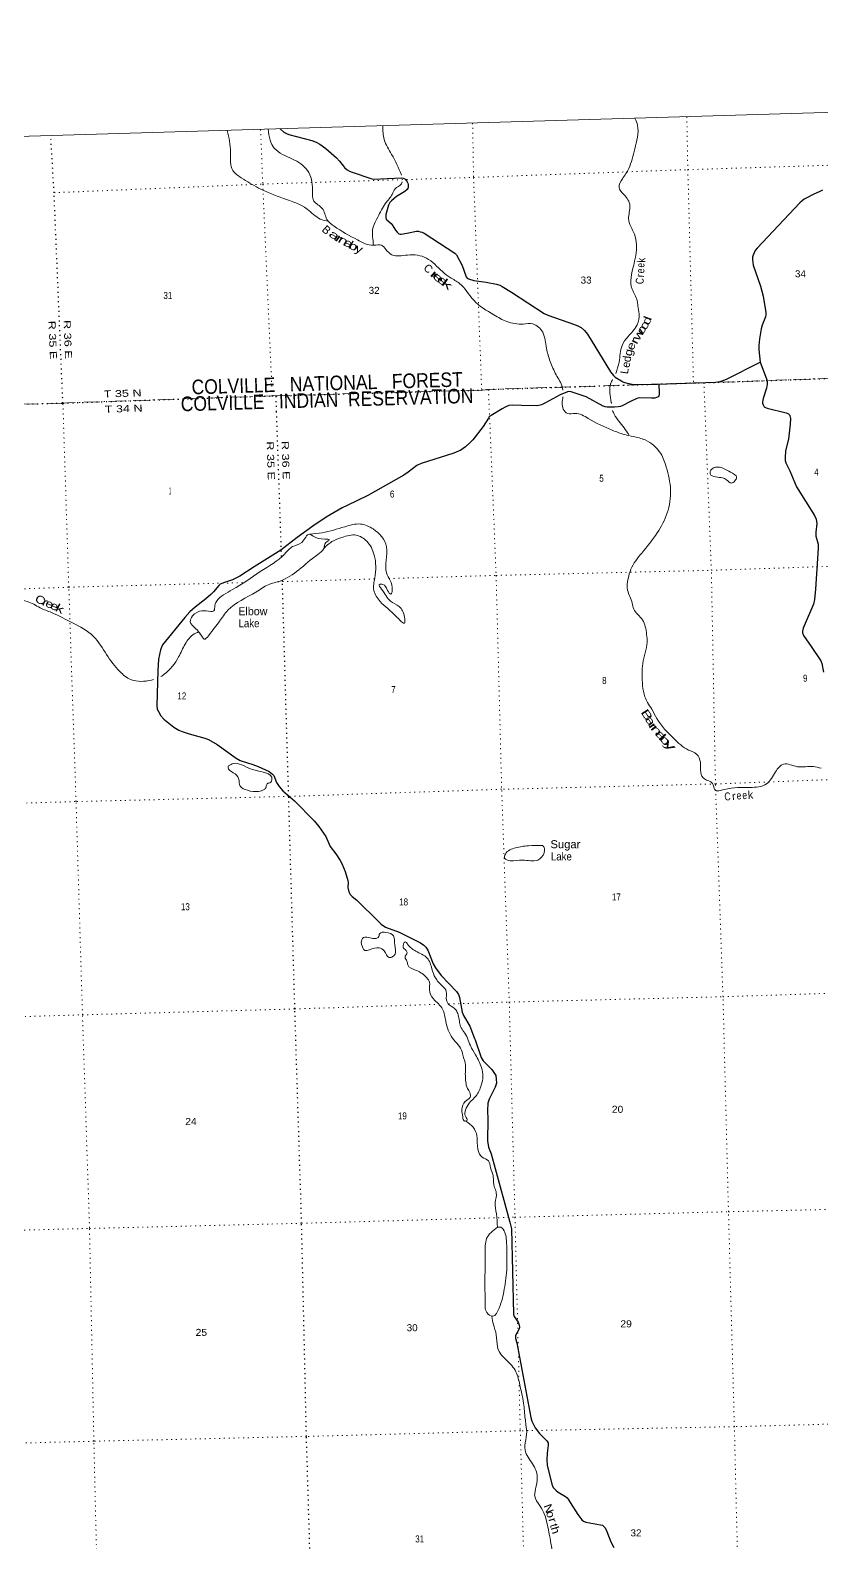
# Model space of a CAD drawing. Header units: feet. Extents: x 489137 to 739700, y 189004 to 379547.
# Drawn here: x 648435 to 668231, y 341753 to 379547 of the extents above; entities that cross this region are included whole.
import ezdxf
from ezdxf.enums import TextEntityAlignment as Align

# ---------------------------------------------------------------- set-up
doc = ezdxf.new("R2010")
doc.units = ezdxf.units.FT
doc.header["$LTSCALE"] = 80
doc.linetypes.add('DOT_DASHED', pattern=[7.7, 5, -1.2, 0.3, -1.2])
doc.linetypes.add('DOTTED', pattern=[1.5, 0.3, -1.2])
for name, color, linetype, lineweight in [('29', 7, 'Continuous', 25), ('39', 7, 'Continuous', 13), ('4', 7, 'Continuous', 13), ('44', 7, 'DOT_DASHED', 13), ('6', 7, 'DOTTED', 25), ('7', 7, 'DOTTED', 13)]:
    doc.layers.add(name, color=color, linetype=linetype, lineweight=lineweight)
doc.layers.add('41', color=7, linetype='Continuous')

msp = doc.modelspace()

# ---------------------------------------------------------------- linework, layer by layer
at = {"layer": '29'}
for points in [[(654688.98, 377083.57), (654774.99, 377004.57), (654843.73, 376965.49), (654902.15, 376938.89), (655480.54, 376795.23), (655586.01, 376752.85), (655677.44, 376700.82), (655828.78, 376595.15), (656097.9, 376358.07), (656168.66, 376279.05), (656269.16, 376147.7), (656294.8, 376120), (656363.51, 376063.56), (656421.97, 376025.59), (656486.57, 375999.93), (656950.11, 375843.95), (657019.38, 375829.75), (657716.18, 375857.3), (657762.91, 375848.75), (657800.27, 375836.78), (657822.83, 375816.25), (657865.69, 375758.96), (657882.31, 375728), (657888.46, 375691.06), (657884.4, 375616.86), (657876.16, 375590.49), (657857.7, 375565.86), (657804.4, 375520.45), (657597.23, 375389.84), (657533.63, 375344.21), (657472.1, 375288.79), (657431.08, 375241.59), (657392.09, 375172.73), (657332.43, 374942.35), (657327.5, 374867.03), (657335.71, 374830.09), (657354.87, 374806.48), (657462.87, 374715.15), (657487.35, 374683.85), (657572.11, 374548.9), (657608.5, 374501.7), (657653.62, 374460.66), (657683.21, 374453.46), (657715.15, 374450.39), (657851.09, 374477.5), (658094.41, 374523.22), (658141.77, 374524.28), (658190.99, 374514.02), (658234.06, 374499.65), (658285.84, 374473.86), (659050.38, 373980.4), (659095.61, 373936.16), (659234.75, 373670.87), (659337.53, 373389.31), (659362.14, 373352.37), (659393.42, 373331.99), (659526.22, 373294.9), (659839.86, 373250.37), (660098.46, 373198.43), (660176.4, 373177.91), (660236.96, 373148.29), (660469.03, 373004.19), (661284.63, 372470.79), (661380.36, 372424.68), (662043.97, 372194.51), (662147.44, 372153.77), (662210.52, 372117.79), (662295.12, 372042.94), (662369.25, 371950.09), (662948.28, 371010.81), (663019.14, 370916.17), (663060.16, 370879.23), (663201.98, 370791.21), (663255.46, 370763.8), (663326.79, 370739.67), (663526.49, 370697.92), (663593.55, 370694.28), (664121.54, 370707.58)], [(668248.74, 375550.98), (668186.32, 375515.34), (668016.58, 375444.9), (667839.85, 375351.98), (667794.43, 375326.24), (667737, 375285.2), (667682.4, 375233.78), (666610.97, 374105.07), (666562.92, 374045.13), (666512.06, 373927.94), (666500.22, 373875.2), (666496.11, 373809.52), (666515.57, 373680.41), (666701.31, 373149.49), (666765.24, 372900.78), (666834.54, 372493.93), (666834.54, 372432.35), (666825.39, 372388.09), (666740.19, 372181.96), (666712.71, 372086.74), (666675.98, 371839.32), (666658.15, 371668.86), (666658.44, 371568.65), (666669.68, 371414.12), (666691.23, 371254.03)], [(664121.54, 370707.58), (665570.22, 370751.1), (665633.05, 370758.36), (665688.63, 370770.45), (665802.39, 370811.51), (665868.02, 370836.13), (666691.23, 371254.03)], [(666691.23, 371254.03), (666851.65, 370834.68), (666861.22, 370776.07), (666861.22, 370706.28), (666844.47, 370600.74), (666767.96, 370343.39), (666748.41, 370260.91), (666748.41, 370226.02), (666761.22, 370186), (666781.22, 370152.13), (666793.53, 370137.77), (666822.25, 370117.24), (666863.82, 370100.22), (667339.96, 369985.77), (667381.16, 369970.5), (667397.57, 369960.24), (667420.13, 369937.66), (667429.85, 369913.49), (667444.74, 369847.36), (667439.7, 369702.5), (667396.92, 369325.92), (667327.84, 369038.71), (667311.42, 368868.36), (667315.52, 368798.57), (667333.89, 368736.93), (667429.78, 368536.05), (667599.11, 368141.29), (668049.1, 367423.47), (668088.78, 367327.01), (668106.76, 367222.8), (668084.68, 367006.28), (668084.68, 366908.32), (668138.01, 366703.07), (668137.57, 366606.02), (668074.82, 365580.05), (668051.87, 365319.75), (668021.92, 365205), (667787.53, 364666.32), (667768.82, 364609.61), (667752.41, 364535.73), (667752.41, 364486.47), (667774.7, 364424.06), (667966.78, 364145.15), (668205.7, 363786.6), (668229.96, 363722.6), (668270.02, 363511.03)], [(664152.34, 370709.17), (664163.06, 370471.32), (664162.47, 370429.78), (664156.91, 370413.85), (664135.37, 370388.2), (664101.53, 370366.65), (664055.34, 370354.24), (663968.83, 370354.18), (663668.75, 370362.54), (663626.7, 370356.15), (663588.76, 370339.97), (663445.48, 370273.08), (663235.37, 370162.47), (663197.01, 370149.09), (663139.58, 370134.72), (663047.88, 370127.43), (662918.06, 370126.52), (662864.73, 370132.67), (662811.87, 370140.45), (662766.28, 370157.3), (662341.68, 370386.08), (661963.62, 370511.21), (661893.54, 370519.56), (661827.91, 370499.04), (661687.39, 370437.75), (661318.51, 370237.07), (661220.79, 370191.17), (661151.05, 370170.65), (661088.64, 370161.78), (660720.14, 370168.54), (660486.51, 370178.86), (660402.29, 370167.63), (660310.11, 370129.6), (660234.94, 370089.24), (659959.38, 369918.2), (659916.31, 369883.31), (659895.67, 369857.74), (659758.88, 369641.85), (659506.61, 369313.77), (659436.36, 369242.95), (659319.48, 369141.81), (659202.53, 369058.23), (659029.21, 368981.1), (658211.86, 368719.59), (658100.25, 368667.38), (657887.8, 368502.03), (657775.41, 368428.51), (656879.46, 367925.04), (656358.06, 367672.85), (656236.22, 367610.71), (655838.78, 367379.36), (655500.91, 367157.12), (655113.7, 366875.03), (654704.19, 366553.62), (654037.64, 366135.49)], [(654045.86, 366140.65), (654037.64, 366135.49), (653674.89, 365907.77), (653493.43, 365811.75), (653268.78, 365735.36), (653182.64, 365702.53), (653147.74, 365674.59), (653020.56, 365511.51), (652948.81, 365443.92), (652829.41, 365339.37), (652557.27, 365135.21), (652427.84, 365017.02), (652303.82, 364875.54), (651746.89, 364191.94), (651691.79, 364065.28), (651644.17, 363835.48), (651623.37, 363548.53), (651601.95, 362671.52), (651613.57, 362584.89), (651639.01, 362524.25), (651699.72, 362412.49), (651776.87, 362329.38), (652027.89, 362129.26), (652149.73, 362057), (652230.95, 362020.48), (652413.67, 361962.74), (652801.14, 361860.39), (652894.77, 361828.38), (653107.83, 361703.52), (653584.65, 361359.6), (653687.91, 361301.97), (654002.61, 361198.02), (654138.44, 361146.15), (654407.13, 361020.95), (654494.51, 360961.47), (654530.19, 360922.44), (654590.87, 360750.55), (654657.36, 360651.52), (654753.39, 360544.76), (655045.01, 360288.68), (655534.78, 359796.28), (655656.24, 359647.88), (655824.93, 359399.17), (655939.23, 359148.81), (656080.36, 358970.21), (656183.36, 358804.34), (656228.48, 358726.35), (656310.16, 358529.97), (656375.34, 358297.44), (656384.36, 358250.19), (656379.49, 358122.43), (656400.77, 358020.32), (656439.66, 357954.1), (656488.96, 357899.22), (656603.83, 357808.91), (657149.41, 357271.18), (657215.04, 357209.61), (657322.88, 357135.92), (657662.61, 357013.01), (658196.26, 356744.2), (658279.55, 356682.13), (658328.77, 356636.98), (658379.73, 356563.57), (658513.37, 356218.28), (658571.67, 356115.5), (658715.09, 355930.96), (659091.94, 355529.89), (659143.05, 355448.63), (659169.62, 355374.47), (659233.3, 355013.51), (659269.12, 354924.05), (659426.32, 354659.61), (659549.27, 354353.28), (659559.52, 354323.23)], [(659559.52, 354323.23), (659711.2, 353878.52), (659766.35, 353797.65), (659977.71, 353580.08), (660049.62, 353478.3), (660078.34, 353424.94), (660089.63, 353337.66), (660094.75, 353240.22), (660062.97, 353133.01), (659910.15, 352837.94), (659882.14, 352739.84), (659868.78, 352551.92), (659878.64, 352340.94), (659869.12, 351795.32), (659895.32, 351638.91), (659963.33, 351474.98), (660038.61, 351198.62), (660429.66, 349761.11), (660471.48, 349597.95), (660523.41, 347462.65), (660539.82, 347409.29), (660634.17, 347265.62), (660664.28, 347192.52), (660670.06, 347143.51), (660662.89, 347101.43), (660573.81, 346932.49), (660567.51, 346891.06), (660572.64, 346859.24), (660602.7, 346744.56), (660951.05, 344883.78), (660983.64, 344791.04), (661061.81, 344625.18), (661169.01, 344483.63), (661358.7, 344299.27), (661385.88, 344251.64), (661392.06, 344188.07), (661365.12, 343989.44), (661352.73, 343823.73), (661365.37, 343689.27), (661490.49, 343182.32), (661524.28, 343122.97)], [(661524.28, 343122.97), (661588.94, 343055.07), (661639.95, 343015.66), (661821.96, 342909.47), (661861.73, 342876.52), (661886.34, 342843.68), (661939.69, 342757.96), (662130.71, 342458.87), (662226.82, 342326.47), (662271.94, 342293.63), (662332.63, 342271.05), (662698.02, 342201.71), (662744.72, 342189.98), (662773.43, 342171.5), (662812.4, 342128.4), (662858.84, 342032.09), (662953.26, 341776.77), (663026.74, 341634.8)]]:
    msp.add_lwpolyline(points, dxfattribs=at)
at = {"layer": '39'}
for points in [[(663558.22, 377347.52), (663622.36, 377167.7), (663552.71, 376581.12), (663403.18, 376093.04), (663244.2, 375833.13), (663160.22, 375624.18), (663283.24, 375440.13), (663433.35, 375167.99), (663397.66, 374839.29), (663543.4, 374453.79), (663528.25, 373680.93), (663487.41, 373077.09), (663615.88, 372788.07), (663630.17, 372659.14), (663666.79, 372464.2), (663611.32, 372185.4), (663384.86, 371890.96), (663236.72, 371669.82), (663161.4, 371256.94), (663079.17, 370971.8)], [(653363.37, 377044.43), (653447.38, 376492.37), (653500.43, 376041.19), (653710.05, 375861.96), (654146.16, 375605.16), (654768.02, 375344.26), (655359.78, 375078.34), (655688.67, 374830.19), (655899.46, 374771.57)], [(654388.16, 377074.62), (654434, 376801.33), (654539.35, 376602.55), (654990.09, 376330.05), (655372.77, 376041.18), (655495.27, 375563.94), (655528.74, 375279.94), (655738.49, 375096.67), (655856.42, 374821.47), (656035.55, 374649.35), (656615.64, 374308.24), (657023.54, 374173.85), (657217.16, 374176.08), (657329.55, 374070.54), (657479.21, 373935.88), (657872.82, 373930.43), (658343.38, 373854.69), (658743.76, 373517.87), (658936.27, 373368.42), (659169.03, 373222.3), (659525.82, 372799.15), (660032, 372435.43), (660356.24, 372268), (660763.79, 372206.39), (661003.83, 372208.1), (661252.73, 371999.82), (661346.52, 371598.48), (661439.83, 371273.96), (661587.95, 370939.08), (661739.24, 370630.59), (661756.34, 370554.58)], [(657250.11, 377159.14), (657288.48, 376814.94), (657474.06, 376444.88), (657724, 375928.06)], [(657738.28, 375762.23), (657717.92, 375710.74), (657558.55, 375586.29), (657484.49, 375444.38), (657322.74, 375226.1), (657127.66, 374878.82), (657010.74, 374628.37), (656996.47, 374385.28), (657023.1, 374176.8)], [(662996.87, 370816.75), (662954.81, 370724.55), (662966.32, 370247.76), (662970.1, 370220.3)], [(661757.88, 370388.35), (661767.3, 370079.52), (661869.68, 369971.63), (662063.3, 369973.86), (662392.33, 369845.01), (662986.9, 369554.92), (663297.14, 369445.67), (663516.72, 369394.15), (663812.06, 369308.69), (664204.51, 368967.57), (664342.62, 368630.35), (664448.06, 368057.52), (664365.86, 367484.69), (664113.81, 366985.2), (663726.65, 366483.36), (663457.33, 366080.37), (663388.31, 365845.62), (663375.69, 365552.04), (663490.97, 365234.29), (663530.17, 365083.92), (663744.64, 364817.91), (663849.47, 364449.28), (663863.93, 364253.62), (663816.05, 363989.22), (663752.13, 363722.29), (663740.73, 363453.01), (663805.4, 362893.01), (663872.75, 362745.58), (663981.07, 362579.25), (664103.6, 362348.68), (664533.57, 361847.02), (664895.96, 361561.54), (665105.29, 361453.07), (665194.38, 361257.81), (665204.89, 360997.33), (665294.81, 360838.49), (665498.16, 360727.81), (665557.85, 360567.99), (665789.63, 360575.5), (666439.71, 360624.86), (666846.42, 360712.85), (667076.51, 361019.54), (667274.15, 361207.91), (667623.24, 361144.41), (668020.49, 361151.21), (668212.98, 361105.28)], [(662998.19, 370046.01), (663040.5, 369952.94), (663285.69, 369611.1), (663402.01, 369447.05)], [(645402.25, 369219.86), (645512.21, 368879.7), (645566.1, 368588.27), (645817.25, 368311.32), (646155.54, 367651.01), (646354.92, 367414.84), (646767.51, 367260.39), (647122.65, 366764.4), (647441.55, 366141.88), (647734.17, 365583.21), (648105.65, 365328.35), (648361.64, 365273.96), (648683.54, 365116.57), (648965.89, 364996.32), (649490.74, 364740.36), (650018.3, 364401.6), (650343.83, 363947.11), (650676.5, 363521.15), (650949.27, 363323.76), (651468.23, 363310.24), (651514.45, 363322.51)], [(665747.41, 368366.5), (665575.17, 368389.23), (665439.71, 368459.65), (665480.24, 368578.23), (665674.35, 368626.98), (665946.56, 368508.42), (666100.19, 368375.9), (666056.66, 368287.55), (665971.78, 368230.21), (665845.93, 368315.1), (665747.41, 368366.5)], [(655423.4, 366952.59), (655738.52, 366990.91), (656300.59, 367140.54), (656693.85, 367207.87), (657014.62, 367084.82), (657343.99, 366636.52), (657344.91, 365989.54), (657488.13, 365557.45), (657455.08, 365457.31), (657373.31, 365551.71), (657249.39, 365701.36), (657162.73, 365698.55), (657218.89, 365585.12), (657446.57, 365285.17), (657662.94, 365146.6), (657794.58, 364883.98), (657795.48, 364732.37), (657615.26, 364876.15), (657184.56, 365276.69), (657028.27, 365552.67), (657052.52, 365860.78), (657037.85, 366434.52), (656849.03, 366780.21), (656589.94, 366929.53), (656234.65, 366873.54), (655979.83, 366768.23), (655774.26, 366596.45)], [(652680.76, 364469.57), (652577.27, 364592.63), (652438.39, 364768.08), (652494.24, 364911.42), (652728.12, 365040.31), (652954.57, 365025.4), (653024.79, 365037.78), (653050.61, 365174.09), (653091.72, 365274.49), (653495.74, 365568.62), (654189.14, 366021.74), (654799.96, 366464.21), (654993.28, 366643.12), (655225.25, 366749.5), (655423.4, 366952.59), (655510.16, 366903.62), (655802.96, 366834.25), (655912.59, 366813.54), (655830.11, 366744.14), (655776.34, 366598.85), (655623.94, 366446.31), (655150.2, 366062.98), (654683.11, 365785.01), (654387.52, 365692.54), (654080.78, 365508.72), (653377.36, 365053.25), (653170.34, 364781.67), (652893.65, 364418.88), (652785.43, 364334.5), (652741.46, 364383.62), (652677.57, 364473.37)], [(651702.65, 363397.31), (651784.35, 363453.92), (652145.53, 363886.18), (652308.52, 364208.89), (652536.36, 364460.92), (652645.49, 364511.51)], [(653396.05, 361167.99), (653515.64, 361222.57), (653969.79, 361083.45), (654480.86, 360816.94), (654452.61, 360755.37), (654360.95, 360720.05), (654331.6, 360630.14), (654287.02, 360574.1), (654147.32, 360527.12), (653865.98, 360554.4), (653689.09, 360657.85), (653646.43, 360852.59), (653512.69, 360993.84), (653385.4, 361123.16), (653396.05, 361167.99)], [(661253.61, 359174.69), (660894.8, 359168.98), (660571.63, 359118.07), (660318.46, 358962.27), (660299.1, 358862.8), (660438.87, 358796.34), (660747.04, 358812.38), (661130.38, 358812.67), (661224.82, 358886.49), (661294.42, 359103.07), (661253.61, 359174.69)], [(656769.4, 356580.91), (656727.23, 356822.17), (656767.91, 356874.03), (656939.69, 356865.45), (657061.21, 356851.18), (657139.02, 356877.97), (657174.22, 356974.14), (657330.7, 357001.45), (657517.01, 356918.52), (657552.93, 356683.12), (657558.1, 356462.9), (657497.66, 356398.27), (657411.59, 356377.28), (657287.14, 356543.09), (657161.56, 356619.9), (656917.12, 356567.5), (656804.52, 356555.76), (656769.4, 356580.91)], [(658912.11, 355193.38), (658845.61, 355314.56), (658840.64, 355528.72), (658741.37, 355665.02), (658567.24, 355869.65), (658481.12, 356097.36), (658361.51, 356362.4), (658077.45, 356535.17), (657874, 356710.55), (657811.63, 356767.16), (657763.64, 356630.14), (657818.08, 356569.23), (657858.68, 356499.77), (657808.02, 356382.89), (657857.47, 356289.46), (657874.67, 356194.99), (658095.14, 356054.53), (658351.32, 355870.75), (658421.58, 355757.78), (658417.5, 355573.65), (658519.73, 355346.47), (658748.18, 355084.96), (658828.54, 354786.3), (658993.73, 354360.99), (659241, 354017.19), (659269.86, 353874.57), (659304.94, 353788.76), (659319.39, 353593.11), (659316.8, 353425.21), (659327.91, 353269.88), (659367.51, 353107.39), (659433.88, 352990.25), (659435.29, 352885.16), (659313.56, 352782.14), (659231.66, 352571.23), (659251.63, 352391.93), (659297.38, 352288.27), (659359.2, 352310.5), (659319.69, 352408.29), (659320.54, 352568.05), (659415.98, 352734.91), (659587.35, 352924.45), (659714.02, 353185.34), (659755.34, 353403.02), (659719.75, 353628.32), (659570.27, 353942.93), (659441.64, 354175.33), (659369, 354361.01), (659281.03, 354521.93), (659198.01, 354654.71), (659169.48, 354787.23), (659136.06, 354945.88), (659083.87, 355061.46), (658912.11, 355193.38)], [(659329.04, 352285.02), (659511.34, 352134.15), (659605.47, 351919.64), (659635.53, 351554.65), (659739.75, 351390.21), (659892.06, 351298.09), (659948.24, 351121.98), (660008.85, 350933.89), (660024.92, 350750.42), (660046.88, 350633.86), (660091.74, 350495.8), (660065.25, 350256.36), (660094.69, 349972.23), (660117.78, 349635.32)], [(660117.78, 349635.32), (659848.6, 349351.62), (659815.91, 349178.71), (659814.43, 348976.47), (659811.41, 348574.01), (659806.17, 348054.22), (659814.67, 347793.67), (659852.37, 347503.74), (660002.6, 347413.58), (660161.41, 347616.87), (660291.38, 348086.11), (660354.01, 348640.12), (660352.93, 349044.46), (660350.34, 349185.91), (660301.44, 349509.85), (660202.5, 349636.04), (660117.78, 349635.32)], [(659978.34, 347407.38), (660017.31, 347209.84), (660090.37, 346949.36), (660120.27, 346651.09), (660183.99, 346491.4), (660349.01, 346318.82), (660580.52, 346025.06), (660677.93, 345698.65), (660773.63, 345238.73), (660812.41, 344853.81), (660833.61, 344698.81), (660849.24, 344466.8), (660806.26, 344176.28), (660838.98, 343977.17), (661049.71, 343640.27), (661114.73, 343316.86), (661059.72, 343023.92), (661051.19, 342914.46), (661173.45, 342691.97), (661434.51, 341863.36), (661516.18, 341214.96), (661476.35, 340704.15), (661534.37, 340471.49), (661607.25, 340031.06), (661526.56, 339721.12), (661510.52, 339532.56), (661377.27, 339287.64), (661190.14, 339024.8), (661096.87, 338791.29), (661040.06, 338615.56), (660964.47, 338396.77), (660943.07, 338248.48), (660858.87, 338108.26), (660892.27, 338012.3), (660884.85, 337868.5), (660943.98, 337787.52), (660966.73, 337646.72), (660976.5, 337471.14), (661057.17, 337348.39), (661078.47, 337252.03), (661145.49, 337114.69), (661254.32, 336994.88), (661485.05, 336848.69), (661936.36, 336311.33), (662482.49, 335712.35), (662531.33, 335390.43), (662574.47, 335237.17)], [(662845.48, 331817.58), (662714.81, 331805.49), (662612.57, 331909.34), (662491.41, 331974.16), (662244.42, 332123.87), (662169.23, 332202.31), (662071.31, 332358.86), (661938.63, 332467.79), (661831.57, 332719.08), (661647.49, 332919.35), (661506.91, 332961.3), (661428.82, 333128.61), (661268.2, 333351.88), (661094.32, 333425.1), (660924.47, 333621.79), (660703.92, 333826.95), (660489.01, 334044.42), (660161.03, 334140.95), (659898.54, 334023.27), (659691.3, 333943.77), (659524.95, 334033.41), (659273.24, 334265.86), (658818.13, 334734.35), (658570.45, 334966.93), (658440.8, 334982.95), (658256.49, 335251.96), (658076.96, 335312.86), (657519.7, 335325.14), (657382.58, 335322.72), (657255.48, 335445.98), (656826.07, 335559.45), (656602.13, 335620.94), (656421.32, 335596.89), (656303.47, 335560.72), (655970.91, 335549.95), (655556.92, 335623.48), (655405.96, 335612.53), (655269.35, 335779.96), (655127.32, 335866.35), (654970.52, 335972.47), (654676.67, 336074.16), (654513.06, 336141.65), (654193.8, 336218.25), (653994.08, 336341.18), (653822.75, 336521.64), (653636.27, 336547.95), (653301.02, 336619.99), (653107.22, 336747.16), (652715.4, 336821.41), (652531.45, 337017.64), (652374.42, 337192.5), (652236, 337353.81), (652095.52, 337454.4), (652012.24, 337595.26), (651905.17, 337723.21), (651502.3, 337950.77), (651379.44, 338068.1), (651304.15, 338211.24), (651208.01, 338313.26), (651101.23, 338370.46), (650982.56, 338421.21), (650843.42, 338418.72), (650542.73, 338544.45), (650474.79, 338710.07), (650321.44, 338957.83), (650235.84, 339046.05), (650077.42, 339139.99), (649799.03, 339262.39), (649597.64, 339498.5), (649440.4, 339742.1), (648938.48, 340037.21), (648744.65, 340227.05), (648387.11, 340425.75), (648132.29, 340629.79), (647636.32, 340989.8), (647511.31, 341111.11), (647386.18, 341359.79), (647186.54, 341604.04), (646653.48, 341740.44), (646290.21, 341928.84), (646091.1, 341847.58), (645898.08, 341827.17), (645784.14, 341732.5), (645704.84, 341689.49), (645671.32, 341789.5), (645604.52, 341858.1), (645416.25, 341815.61), (645161.85, 341944.86), (644881.67, 341998.46), (644620.82, 342016.3), (643793.98, 342375.69)]]:
    msp.add_spline(points, degree=3, dxfattribs=at)
at = {"layer": '4'}
msp.add_lwpolyline([(489136.84, 372822.34), (519705.79, 373516.18), (550270.46, 374252.07), (580830.76, 375029.99), (611393.28, 375849.96), (641954.65, 376711.97), (672514.8, 377616.02), (703073.68, 378562.1), (733631.22, 379547.32), (739699.91, 195787.95), (708889.59, 194791.66), (678077.93, 193837.75), (647264.99, 192926.23), (616450.81, 192057.09), (585635.48, 191230.33), (554819.03, 190445.97), (524001.53, 189703.99), (493183.04, 189004.41)], close=True, dxfattribs=at)
msp.add_lwpolyline([(489136.84, 372822.34), (519705.79, 373516.18), (550270.46, 374252.07), (580830.76, 375029.99), (611393.28, 375849.96), (641954.65, 376711.97), (672514.8, 377616.02), (703073.68, 378562.1), (733631.22, 379547.32), (739699.91, 195787.95), (708889.59, 194791.66), (678077.93, 193837.75), (647264.99, 192926.23), (616450.81, 192057.09), (585635.48, 191230.33), (554819.03, 190445.97), (524001.53, 189703.99), (493183.04, 189004.41)], close=True, dxfattribs=at)
at = {"layer": '44'}
for points in [[(672715.41, 370988.76), (670645.65, 370919.08), (670375.38, 370916.39), (665282.72, 370737.28), (665022.52, 370734.92), (659895.07, 370570.85), (659726.04, 370557.29), (654487.08, 370409.83)], [(654487.08, 370409.83), (649251.12, 370232.14), (643929.4, 370086.05), (642146.88, 370058.7)]]:
    msp.add_lwpolyline(points, dxfattribs=at)
at = {"layer": '6'}
for p, q in [((654595.42, 370016.11), (654581.8, 370412.52)), ((654719.75, 366396.74), (654595.42, 370016.11))]:
    msp.add_line(p, q, dxfattribs=at)
for points in [[(649251.12, 370232.14), (649031.3, 375488), (648948.69, 376915.17)], [(642146.88, 370058.7), (643929.4, 370086.05), (649251.12, 370232.14), (654487.08, 370409.83), (654583.7, 370412.57), (659726.04, 370557.29), (659895.07, 370570.85), (665022.52, 370734.92), (665282.72, 370737.28), (670375.38, 370916.39), (670645.65, 370919.08), (672715.41, 370988.76)], [(655734.94, 331101.14), (655666.81, 333738.6), (655502.41, 339089.26), (655343.03, 344409.76), (655221.81, 349735.54), (655053.18, 355092.13), (654897.9, 360410.74), (654741.29, 365769.74), (654739.85, 365811.68)]]:
    msp.add_lwpolyline(points, dxfattribs=at)
at = {"layer": '7'}
for points in [[(659499.34, 377225.86), (659522.51, 375870.29), (659726.04, 370557.29)], [(664855.77, 377385.49), (664881.02, 376064.08), (665022.52, 370734.92)], [(654196.44, 377069.07), (654249.88, 375703.55), (654487.08, 370409.83)], [(649031.3, 375488), (654249.88, 375703.55), (659522.51, 375870.29), (664883.03, 376064.15), (670304.94, 376231.68), (672556.78, 376229.35)], [(659895.07, 370570.85), (660086.94, 365924.7), (660226, 360546.93), (660414.42, 355263.76), (660557.51, 349886.13), (660690.63, 344566.8), (660834.21, 339235.68), (661004.33, 333895.31), (661065.79, 331258.78)], [(666384.6, 331417.36), (666322.62, 334023.1), (666172.32, 339374.22), (666044.56, 344653.28), (665897.64, 350024.73), (665760.8, 355396.5), (665571.97, 360691.79), (665469.79, 366052.55), (665282.72, 370737.28)], [(650448.33, 330946.06), (650381.63, 333585.6), (650154.62, 338938.28), (650026.49, 344290.12), (649917.17, 349622.34), (649741.6, 354944.34), (649579.94, 360272.85), (649399.15, 365631.07), (649251.12, 370232.14)], [(657402.41, 365846.88), (660086.94, 365924.7), (665469.79, 366052.55), (670792.48, 366231.03), (672860.03, 366211.07)], [(642280.82, 365423.19), (644092.79, 365447.06), (649399.15, 365631.07), (653760.63, 365744.28)], [(654630.84, 365766.87), (654741.29, 365769.74), (657044.79, 365836.51)], [(673020.7, 360903.3), (670881.12, 360914.3), (665573.26, 360714.07), (660222.86, 360581.2), (654904.21, 360402.85), (649561.8, 360272.26), (644238.19, 360122.06), (642434.43, 360107.47)], [(658899.94, 355215.28), (660414.42, 355263.76), (665760.8, 355396.5), (671071.65, 355566.51), (673182.51, 355558.38)], [(642589.27, 354748.22), (644466.56, 354789.65), (649741.6, 354944.34), (655053.18, 355092.13), (658646.08, 355207.15)], [(642742.77, 349435.83), (644567.16, 349477.36), (649919.71, 349606.25), (655221.81, 349735.54), (660557.51, 349886.13), (665897.64, 350024.73), (671242.32, 350147.3), (673345.21, 350183.52)], [(671701.79, 344804.95), (671392.62, 344796.18), (666044.56, 344653.28), (660691.15, 344550.64), (655343.03, 344409.76), (650026.49, 344290.12), (644680.19, 344155.36), (642897.32, 344086.82)]]:
    msp.add_lwpolyline(points, dxfattribs=at)

# ---------------------------------------------------------------- texts
at = {"layer": '41'}
for s, rotation, p in [('B', 317.968, (655775.8, 374484.9)), ('C', 317.391, (658323.39, 373518.66)), ('r', 85.575, (663784.43, 373410.23)), ('e', 78.876, (663429.24, 371173.67)), ('L', 81.757, (663393.37, 371020.33)), ('r', 4.551, (666037.79, 360313.96)), ('k', 4.547, (666454.99, 360343.41)), ('t', 286.97, (661439.2, 342159.47))]:
    msp.add_text(s, height=200, rotation=rotation, dxfattribs=at).set_placement(p, align=Align.CENTER)
for s, rotation, width, p in [('a', 325.695, 1.7, (655984.61, 374345.15)), ('r', 327.851, 1.75, (656108.7, 374265.13)), ('n', 330.311, 1.6, (656214.69, 374207.5)), ('a', 333.319, 1.5, (656348.76, 374136.19)), ('b', 333.319, 1.45, (656472.36, 374065.59)), ('y', 337.06, 1.35, (656619.62, 373996.74)), ('k', 88.073, 0.9, (663815.96, 373799.5)), ('r', 317.391, 2.15, (658483.22, 373371.64)), ('e', 318.746, 1.9, (658574.71, 373292.77)), ('e', 85.575, 0.8, (663792.34, 373529.2)), ('e', 88.073, 0.75, (663796.9, 373671.4)), ('e', 321.922, 1.75, (658684.71, 373213.47)), ('k', 322.432, 1.95, (658797.94, 373123.26)), ('C', 85.416, 0.8, (663777.33, 373273.55)), ('d', 69.268, 1.4, (663947.78, 372260.65)), ('w', 57.18, 1.55, (663731.78, 371894.2)), ('o', 60.676, 1.45, (663807.08, 372017.22)), ('o', 62.602, 1.4, (663881.3, 372132.4)), ('g', 77.358, 1.15, (663490.35, 371475.38)), ('e', 66.697, 1.3, (663550.01, 371618.96)), ('r', 62.422, 1.55, (663634.46, 371742.38)), ('d', 83.821, 1.05, (663456.81, 371324.08)), ('C', 334.149, 1.25, (648641.07, 365226.04)), ('r', 337.028, 1.45, (648769.22, 365167.14)), ('e', 337.028, 1.3, (648880.39, 365122.15)), ('e', 336.834, 1.3, (649004.99, 365067.3)), ('k', 334.727, 1.5, (649133.86, 365003.34)), ('B', 303.074, 1.65, (663773.73, 362384.54)), ('a', 301.265, 1.6, (663857.89, 362239.77)), ('r', 304.664, 1.8, (663933.32, 362102.62)), ('n', 308.735, 1.9, (664022.91, 361993.96)), ('a', 312.265, 2, (664136.46, 361865.18)), ('b', 312.265, 2, (664232.54, 361747.14)), ('y', 315.408, 2.2, (664368.48, 361616.57)), ('C', 4.133, 0.8, (665879.43, 360302.74)), ('e', 4.551, 0.8, (666166.39, 360327)), ('e', 4.551, 0.8, (666310.34, 360335.08)), ('N', 289.452, 1.15, (661307.29, 342575.41)), ('o', 289.452, 1.15, (661357.06, 342432.5)), ('r', 286.97, 1.25, (661409.55, 342289.36)), ('h', 287.113, 1.2, (661475.68, 342039.42))]:
    msp.add_text(s, height=200, rotation=rotation, dxfattribs=dict(at, width=width)).set_placement(p, align=Align.CENTER)
msp.add_text('Elbow', height=200, dxfattribs=at).set_placement((654003, 364929.7), align=Align.CENTER)
for s, width, p in [('Lake', 0.9, (653906.33, 364629.9)), ('Sugar', 1.05, (661820.29, 359107.71)), ('Lake', 0.9, (661718.79, 358803.06))]:
    msp.add_text(s, height=200, dxfattribs=dict(at, width=width)).set_placement(p, align=Align.CENTER)
at = {"layer": '44', "width": 0.9}
for s, p in [('COLVILLE   NATIONAL   FOREST', (652475.65, 370448.65)), ('COLVILLE   INDIAN  RESERVATION', (652205.19, 370025.5))]:
    msp.add_text(s, height=363.6, rotation=1.653, dxfattribs=at).set_placement(p)
at = {"layer": '6', "width": 1.35}
for s, rotation, p in [('R 36 E', 272.395, (649287.25, 371819.33)), ('R 35 E', 272.395, (648910.2, 371802.76)), ('T 35 N', 1.944, (650748.32, 370385.04)), ('T 34 N', 1.944, (650773.43, 370004.46)), ('R 35 E', 271.967, (654362.4, 368789.36)), ('R 36 E', 271.967, (654737.24, 368800.25))]:
    msp.add_text(s, height=175, rotation=rotation, dxfattribs=at).set_placement(p, align=Align.CENTER)
at = {"layer": '7'}
for s, width, p in [('34', 1.05, (667697.8, 373374.16)), ('32', 1.05, (657036.02, 372960.51)), ('33', 1.05, (662337.35, 373217.75)), ('31', 0.85, (651877.17, 372832.63)), ('4', 0.85, (668098.58, 368419.29)), ('1', 0.4, (651931.43, 367949.78)), ('5', 0.85, (662722.26, 368265.17)), ('6', 0.85, (657486.14, 367871.08)), ('8', 0.85, (662793.43, 363212.22)), ('9', 0.85, (667817.88, 363270.63)), ('12', 0.85, (652226.6, 362825.25)), ('7', 0.85, (657517.95, 362983.43)), ('17', 0.85, (663093.8, 357802.88)), ('13', 0.85, (652314.84, 357558.94)), ('18', 0.85, (657773.87, 357677.79)), ('20', 1.1, (663123.19, 352496.9)), ('24', 1.1, (652454.58, 352192.36)), ('19', 0.85, (657742.24, 352331.28)), ('25', 1.1, (652713.88, 346922.19)), ('30', 1.05, (657987.21, 347038.62)), ('29', 1.1, (663337.2, 347136.47)), ('32', 1.05, (663584.55, 341911.54)), ('31', 0.85, (658174.78, 341761.2))]:
    msp.add_text(s, height=175, dxfattribs=dict(at, width=width)).set_placement(p, align=Align.CENTER)

doc.saveas('drawing.dxf')
